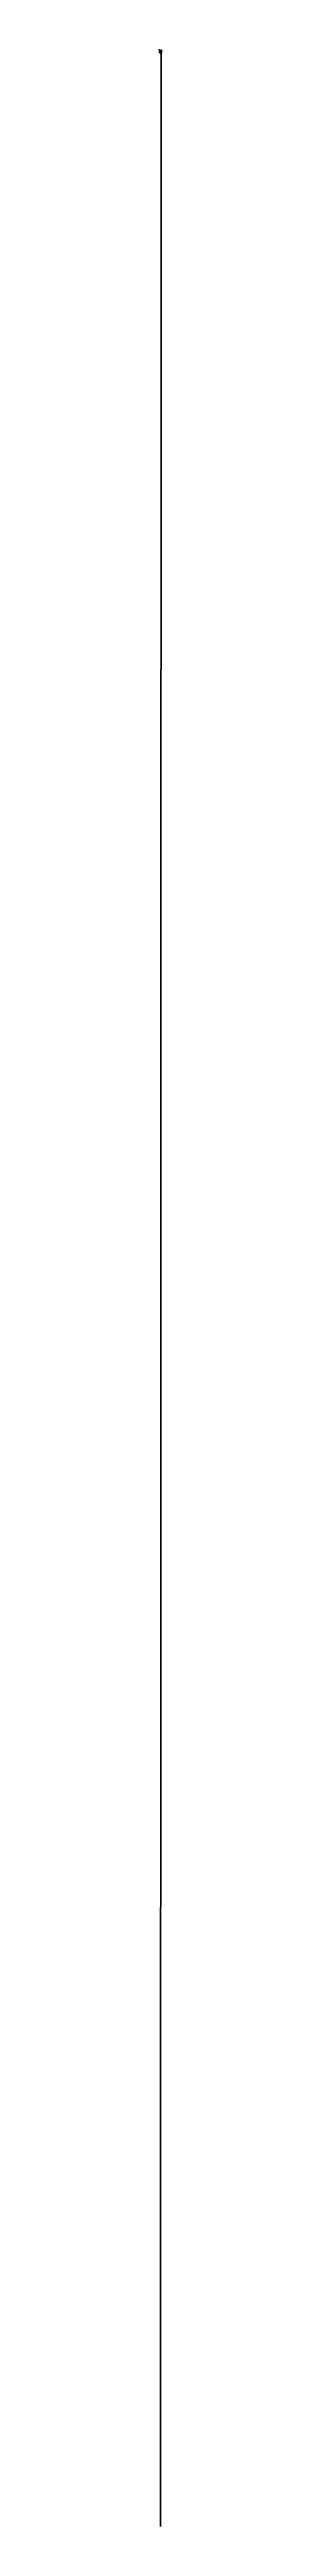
# Model space of a CAD drawing. Header units: metres. Extents: x 978616 to 978864, y 978741 to 1131392.
import ezdxf

# ---------------------------------------------------------------- set-up
doc = ezdxf.new("R2010")
doc.units = ezdxf.units.M
doc.linetypes.add('CENTER', pattern=[5.08, 3.175, -0.635, 0.635, -0.635])
doc.linetypes.add('DASHED', pattern=[1.524, 1.27, -0.254])
for name, color, linetype, lineweight in [('0_ACCESO_VIAL', 6, 'Continuous', 30), ('0_CIRCULACION_GANDOLAS', 3, 'Continuous', 50), ('0_COTAS_METRICAS', 1, 'Continuous', 18), ('0_CUADRO_TECNICO', 7, 'Continuous', 30), ('0_DIVISORIAS_INTERNAS', 1, 'Continuous', 35), ('0_ESTACIONAMIENTOS', 3, 'Continuous', 25), ('0_HUELLA_CENTRAL', 2, 'Continuous', 40), ('0_POLIGONO_GENERAL', 4, 'Continuous', 50), ('0_TEXTOS_COTAS', 7, 'Continuous', 25), ('SUBDIVISION_LOT_C01', 30, 'Continuous', 35), ('SUBDIVISION_LOT_C02', 140, 'Continuous', 35), ('SUBDIVISION_LOT_C03', 210, 'Continuous', 35)]:
    doc.layers.add(name, color=color, linetype=linetype, lineweight=lineweight)

msp = doc.modelspace()

# ---------------------------------------------------------------- linework, layer by layer
at = {"layer": '0_ACCESO_VIAL'}
for p, q in [((978638, 1131381), (978643, 1131391)), ((978638, 1131381), (978706, 1131345)), ((978643, 1131391), (978712, 1131355)), ((978706, 1131345), (978712, 1131355))]:
    msp.add_line(p, q, dxfattribs=at)
at = {"layer": '0_ACCESO_VIAL', "linetype": 'CENTER'}
msp.add_line((978641, 1131386), (978709, 1131350), dxfattribs=at)
at = {"layer": '0_CIRCULACION_GANDOLAS', "lineweight": 50}
for p, q in [((978717, 1131336), (978701, 1131273)), ((978701, 1131273), (978703, 1131277)), ((978701, 1131273), (978701, 1131277)), ((978721, 1131255), (978765, 1131247)), ((978777, 1131345), (978739, 978741)), ((978765, 1131247), (978762, 1131249)), ((978765, 1131247), (978762, 1131246)), ((978777, 1131345), (978780, 1131346)), ((978800, 1131343), (978777, 1131345)), ((978777, 1131345), (978780, 1131343)), ((978787, 1131265), (978804, 1131323)), ((978804, 1131323), (978802, 1131320)), ((978804, 1131323), (978804, 1131319)), ((978739, 978741), (978738, 978744)), ((978739, 978741), (978740, 978744))]:
    msp.add_line(p, q, dxfattribs=at)
at = {"layer": '0_COTAS_METRICAS'}
for p, q in [((978678, 1131218), (978680, 1131220)), ((978703, 1131351), (978679, 1131219)), ((978685, 1131218), (978679, 1131219)), ((978683, 1131211), (978685, 1131213)), ((978685, 1131218), (978684, 1131212)), ((978684, 1131212), (978783, 1131189)), ((978702, 1131350), (978704, 1131352)), ((978709, 1131350), (978703, 1131351)), ((978706, 1131264), (978708, 1131266)), ((978722, 1131347), (978707, 1131265)), ((978707, 1131343), (978709, 1131345)), ((978713, 1131263), (978707, 1131265)), ((978709, 1131350), (978708, 1131344)), ((978814, 1131322), (978708, 1131344)), ((978710, 1131263), (978712, 1131265)), ((978716, 1131291), (978711, 1131264)), ((978713, 1131263), (978711, 1131264)), ((978712, 1131259), (978714, 1131261)), ((978713, 1131263), (978713, 1131260)), ((978713, 1131260), (978775, 1131251)), ((978715, 1131291), (978717, 1131292)), ((978715, 1131291), (978717, 1131292)), ((978721, 1131319), (978716, 1131291)), ((978719, 1131291), (978716, 1131291)), ((978719, 1131291), (978716, 1131291)), ((978718, 1131292), (978720, 1131294)), ((978719, 1131291), (978719, 1131293)), ((978719, 1131293), (978781, 1131283)), ((978720, 1131318), (978722, 1131320)), ((978720, 1131318), (978722, 1131320)), ((978726, 1131347), (978721, 1131319)), ((978724, 1131319), (978721, 1131319)), ((978724, 1131319), (978721, 1131319)), ((978722, 1131346), (978723, 1131348)), ((978729, 1131346), (978722, 1131347)), ((978723, 1131320), (978725, 1131321)), ((978724, 1131319), (978724, 1131321)), ((978724, 1131321), (978787, 1131309)), ((978725, 1131346), (978727, 1131347)), ((978729, 1131346), (978726, 1131347)), ((978727, 1131342), (978729, 1131344)), ((978729, 1131346), (978728, 1131343)), ((978791, 1131329), (978728, 1131343)), ((978774, 1131250), (978776, 1131252)), ((978775, 1131255), (978775, 1131251)), ((978775, 1131255), (978779, 1131254)), ((978778, 1131253), (978780, 1131255)), ((978778, 1131195), (978780, 1131197)), ((978779, 1131254), (978795, 1131332)), ((978779, 1131196), (978810, 1131329)), ((978785, 1131195), (978779, 1131196)), ((978780, 1131282), (978782, 1131284)), ((978781, 1131281), (978781, 1131283)), ((978785, 1131195), (978783, 1131189)), ((978783, 1131188), (978784, 1131190)), ((978786, 1131308), (978788, 1131310)), ((978786, 1131307), (978787, 1131309)), ((978790, 1131329), (978792, 1131330)), ((978792, 1131333), (978791, 1131329)), ((978792, 1131333), (978795, 1131332)), ((978794, 1131331), (978796, 1131333)), ((978809, 1131328), (978811, 1131330)), ((978816, 1131328), (978810, 1131329)), ((978813, 1131321), (978815, 1131323)), ((978816, 1131328), (978814, 1131322))]:
    msp.add_line(p, q, dxfattribs=at)
at = {"layer": '0_DIVISORIAS_INTERNAS', "linetype": 'DASHED'}
for p, q in [((978719, 1131291), (978781, 1131281)), ((978724, 1131319), (978786, 1131307))]:
    msp.add_line(p, q, dxfattribs=at)
at = {"layer": '0_DIVISORIAS_INTERNAS'}
for centre in [(978719, 1131291), (978724, 1131319), (978781, 1131281), (978786, 1131307)]:
    msp.add_circle(centre, 0.45, dxfattribs=at)
at = {"layer": '0_ESTACIONAMIENTOS'}
for p, q in [((978713, 1131263), (978718, 1131263)), ((978714, 1131268), (978719, 1131267)), ((978714, 1131266), (978719, 1131265)), ((978715, 1131273), (978720, 1131272)), ((978715, 1131271), (978720, 1131270)), ((978716, 1131278), (978721, 1131277)), ((978716, 1131276), (978721, 1131275)), ((978717, 1131285), (978722, 1131284)), ((978717, 1131283), (978722, 1131282)), ((978717, 1131280), (978721, 1131280)), ((978718, 1131290), (978723, 1131289)), ((978718, 1131288), (978723, 1131287)), ((978719, 1131295), (978724, 1131294)), ((978719, 1131293), (978724, 1131292)), ((978720, 1131300), (978725, 1131299)), ((978720, 1131297), (978725, 1131297)), ((978721, 1131305), (978726, 1131304)), ((978721, 1131302), (978726, 1131301)), ((978722, 1131312), (978727, 1131311)), ((978722, 1131310), (978727, 1131309)), ((978722, 1131307), (978726, 1131306)), ((978723, 1131317), (978728, 1131316)), ((978723, 1131314), (978728, 1131314)), ((978724, 1131322), (978729, 1131321)), ((978724, 1131319), (978729, 1131318)), ((978725, 1131327), (978730, 1131326)), ((978725, 1131324), (978730, 1131323)), ((978726, 1131332), (978731, 1131331)), ((978726, 1131329), (978731, 1131328)), ((978727, 1131339), (978732, 1131338)), ((978727, 1131336), (978732, 1131335)), ((978727, 1131334), (978731, 1131333)), ((978728, 1131344), (978733, 1131343)), ((978728, 1131341), (978733, 1131340)), ((978729, 1131346), (978734, 1131345))]:
    msp.add_line(p, q, dxfattribs=at)
at = {"layer": '0_ESTACIONAMIENTOS', "linetype": 'DASHED'}
for p, q in [((978734, 1131345), (978718, 1131263)), ((978748, 1131342), (978733, 1131260))]:
    msp.add_line(p, q, dxfattribs=at)
at = {"layer": '0_HUELLA_CENTRAL'}
msp.add_lwpolyline([(978729, 1131346), (978713, 1131263), (978775, 1131255), (978792, 1131333)], close=True, dxfattribs=at)
for centre in [(978713, 1131263), (978729, 1131346), (978775, 1131255), (978792, 1131333)]:
    msp.add_circle(centre, 0.6, dxfattribs=at)
at = {"layer": '0_POLIGONO_GENERAL'}
msp.add_lwpolyline([(978685, 1131218), (978785, 1131195), (978816, 1131328), (978709, 1131350)], close=True, dxfattribs=at)
for centre in [(978685, 1131218), (978709, 1131350), (978785, 1131195), (978816, 1131328)]:
    msp.add_circle(centre, 0.8, dxfattribs=at)
at = {"layer": 'SUBDIVISION_LOT_C01'}
msp.add_lwpolyline([(978729, 1131346), (978724, 1131319), (978786, 1131307), (978792, 1131333)], close=True, dxfattribs=at)
at = {"layer": 'SUBDIVISION_LOT_C02'}
msp.add_lwpolyline([(978724, 1131319), (978719, 1131291), (978781, 1131281), (978786, 1131307)], close=True, dxfattribs=at)
at = {"layer": 'SUBDIVISION_LOT_C03'}
msp.add_lwpolyline([(978719, 1131291), (978713, 1131263), (978775, 1131255), (978781, 1131281)], close=True, dxfattribs=at)

# ---------------------------------------------------------------- texts
at = {"layer": '0_CUADRO_TECNICO'}
for s, p in [('=========================================================================================', (978655, 1131155)), ('PROYECTO: CENTRO COMERCIAL MARIO SANCHEZ - PLANO TOPOGRAFICO Y SUBDIVISION', (978655, 1131152)), ('PLANO: LEVANTAMIENTO TOPOGRAFICO Y SUBDIVISION EN TRES (3) MACRO-LOTES COMERCIALES', (978655, 1131150)), ('UBICACION: AV. INTERCOMUNAL JORGE RODRIGUEZ / AV. MUNICIPAL, PUERTO LA CRUZ, ANZOATEGUI', (978655, 1131147)), ('SISTEMA DE COORDENADAS: SISTEMA REGVEN / UTM HUSO 19N (EPSG:32619) - DATUM WGS84', (978655, 1131144)), ('AREA GENERAL DEL TERRENO: 14.207,00 m2 (1,421 Ha) | PERIMETRO: 480,62 m', (978655, 1131142)), ('AREA HUELLA CENTRAL COMERCIAL: 5.189,67 m2 (100%) | PERIMETRO: 290,11 m', (978655, 1131139)), ('-----------------------------------------------------------------------------------------', (978655, 1131137)), ('CUADRO DE SUBDIVISION DE LA HUELLA CENTRAL:', (978655, 1131134)), ('-----------------------------------------------------------------------------------------', (978655, 1131124)), ('PARAMETROS DE LOGISTICA Y VIALIDAD:', (978655, 1131121)), ('FECHA: 04/09/2026 | ESCALA: 1:1.000 | LAMINA: 01/01 | REVISION: R-03 (TRIPLE SUBDIVISION)', (978655, 1131105)), ('-----------------------------------------------------------------------------------------', (978655, 1131103)), ('RESPONSABLE TECNICO:', (978655, 1131100)), ('Ing. Freddy Rodriguez Perez', (978655, 1131098)), ('Ingenieria de Proyectos & Control', (978655, 1131095)), ('=========================================================================================', (978655, 1131092)), ('  - LOT-C01 (NORTE):  1.730,00 m2 | FTE. VIAL OESTE: 27.95 m | RETAIL / SHOWROOM', (978655, 1131131)), ('  - LOT-C02 (CENTRO): 1.730,00 m2 | FTE. VIAL OESTE: 27.95 m | LOGISTICA Y DISTRIBUCION', (978655, 1131129)), ('  - LOT-C03 (SUR):    1.730,00 m2 | FTE. VIAL OESTE: 27.96 m | TALLER / PATIO CARGA PESADA', (978655, 1131126)), ('  - PASILLO OESTE: 20.00 m LIBRES (AV. SERVICIO GANDOLAS + BATERIA ESTAC. 90° ~35 PUESTOS)', (978655, 1131118)), ('  - PATIO SUR: 20.00 m LIBRES (MANIOBRA Y DESCARGA REPUESTOS DE ORIENTE)', (978655, 1131116)), ('  - RETIRO NORTE: 23.86 m (ACCESO & ESTACIONAMIENTO CLIENTES)', (978655, 1131113)), ('  - PASILLO ESTE: 23.80 m (RETORNO Y TRANSITO PESADO)', (978655, 1131111)), ('  - SENTIDO DE CIRCULACION: HORARIO OBLIGATORIO PARA GANDOLAS', (978655, 1131108))]:
    msp.add_text(s, height=1.4, dxfattribs=at).set_placement(p)
at = {"layer": '0_TEXTOS_COTAS'}
for s, height, p in [('BOCA DE ACCESO AV. MUNICIPAL (11.50 m)', 1.3, (978616, 1131391)), ('EJE ACCESO: 77.53 m (Nominal 76.00 m)', 1.2, (978660, 1131372)), ('PASILLO OESTE: 20.00 m (AV. DE SERVICIO: GANDOLAS + ESTACIONAMIENTO 90° ~35 PUESTOS)', 1.3, (978687, 1131326)), ('P1 (SW): X=978685.23, Y=1131217.67', 1.2, (978687, 1131219)), ('PATIO SUR: 20.00 m (MANIOBRA Y CARGA PESADA REPUESTOS DE ORIENTE)', 1.3, (978703, 1131251)), ('P4 (NW): X=978709.01, Y=1131349.73', 1.2, (978711, 1131351)), ('Q2 (SW): X=978713.41, Y=1131263.43', 1, (978714, 1131261)), ('FTE. VIAL OESTE: 27.96 m | TALLER / PATIO CARGA', 1, (978729, 1131271)), ('Q1 (NW): X=978728.82, Y=1131346.09', 1, (978730, 1131344)), ('FTE. VIAL OESTE: 27.95 m | LOGISTICA Y DISTRIBUCION', 1, (978734, 1131298)), ('FTE. VIAL OESTE: 27.95 m | SHOWROOM / RETAIL', 1, (978740, 1131325)), ('RETIRO NORTE: 23.86 m (ESTACIONAMIENTO CLIENTES / ACCESO)', 1.3, (978757, 1131341)), ('Q3 (SE): X=978775.31, Y=1131254.84', 1, (978776, 1131252)), ('P2 (SE): X=978784.77, Y=1131194.79', 1.2, (978786, 1131196)), ('Q4 (NE): X=978791.86, Y=1131332.89', 1, (978793, 1131330)), ('PASILLO ESTE: 23.80 m (TRÁNSITO, RETORNO Y ESTACIONAMIENTO CLIENTES)', 1.3, (978797, 1131313)), ('P3 (NE): X=978815.55, Y=1131328.03', 1.2, (978817, 1131330))]:
    msp.add_text(s, height=height, dxfattribs=at).set_placement(p)
for s, rotation, p in [('OESTE: 133.85 m', 79.79415, (978692, 1131285)), ('C03: 27.96 m', 79.45422, (978715, 1131277)), ('LAT. OESTE: 83.86 m', 79.44544, (978716, 1131306)), ('C02: 27.95 m', 79.42779, (978720, 1131305)), ('C01: 27.95 m', 79.4543, (978725, 1131333)), ('SUR: 101.88 m', -12.94709, (978734, 1131202)), ('FTE. SUR: 62.38 m', -7.89963, (978744, 1131257)), ('DIVISORIA 2 (C02/C03): 62.56 m', -9.24354, (978750, 1131289)), ('DIVISORIA 1 (C01/C02): 63.13 m', -10.54148, (978756, 1131316)), ('FTE. NORTE: 64.31 m', -11.83224, (978759, 1131335)), ('NORTE: 108.47 m', -11.51198, (978761, 1131332)), ('LAT. ESTE: 79.56 m', 78.0258, (978786, 1131293)), ('ESTE: 136.42 m', 76.98856, (978793, 1131263))]:
    msp.add_text(s, height=1.3, rotation=rotation, dxfattribs=at).set_placement(p)
at = {"layer": 'SUBDIVISION_LOT_C01'}
msp.add_text('LOT-C01 (NORTE) - 1.730 m2', height=1.8, dxfattribs=at).set_placement((978744, 1131327))
at = {"layer": 'SUBDIVISION_LOT_C02'}
msp.add_text('LOT-C02 (CENTRO) - 1.730 m2', height=1.8, dxfattribs=at).set_placement((978738, 1131301))
at = {"layer": 'SUBDIVISION_LOT_C03'}
msp.add_text('LOT-C03 (SUR) - 1.730 m2', height=1.8, dxfattribs=at).set_placement((978733, 1131274))

doc.saveas('drawing.dxf')
